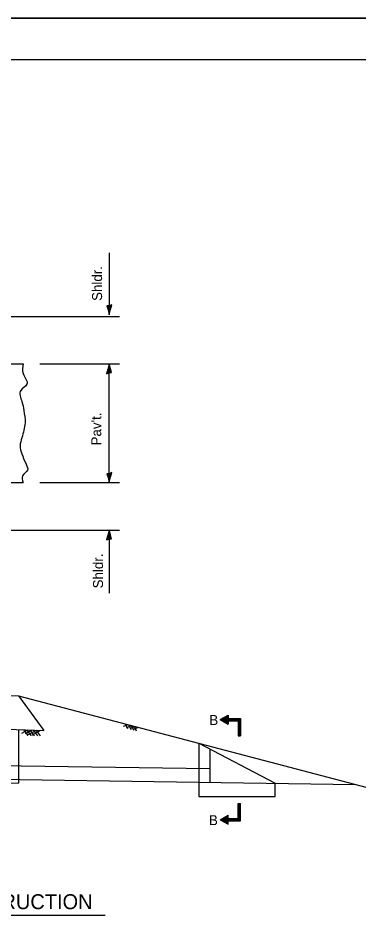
# Model space of a CAD drawing. Extents: x 600886 to 602246, y 1107 to 1547.
# Drawn here: x 601358.3 to 601440.4, y 1329.6 to 1547 of the extents above; entities that cross this region are included whole.
import ezdxf

# ---------------------------------------------------------------- set-up
doc = ezdxf.new("R2010")
doc.units = 0
for name, color, linetype in [('Design_EX_Roadway Dimensions', 7, 'Continuous'), ('Design_EX_Roadway Notes', 7, 'Continuous'), ('Drainage_PR_Pipe Culvert', 7, 'Continuous'), ('Level 48', 7, 'Continuous'), ('Sheets_50 Reference Boundary', 7, 'Continuous'), ('Sheets_General Details', 7, 'Continuous'), ('Sheets_Printer Plotting Border', 7, 'Continuous'), ('Topo_EOP', 7, 'Continuous'), ('Topo_Shoulder', 7, 'Continuous'), ('XSC_Exist Ground', 7, 'Continuous')]:
    doc.layers.add(name, color=color, linetype=linetype)

msp = doc.modelspace()

# ---------------------------------------------------------------- linework, layer by layer
at = {"layer": 'Design_EX_Roadway Dimensions'}
for p, q in [((601407.06, 1378.1), (601408.93, 1379.18)), ((601407.06, 1378.1), (601408.93, 1377.02)), ((601407.4, 1378.1), (601408.77, 1378.89)), ((601407.4, 1378.1), (601408.77, 1377.31)), ((601407.73, 1378.1), (601408.6, 1378.6)), ((601407.73, 1378.1), (601408.6, 1377.6)), ((601408.07, 1378.1), (601408.43, 1378.31)), ((601408.07, 1378.1), (601408.43, 1377.89)), ((601408.43, 1378.31), (601408.43, 1377.89)), ((601408.6, 1378.6), (601408.6, 1377.6)), ((601408.77, 1378.89), (601408.77, 1377.31)), ((601408.93, 1379.18), (601408.93, 1377.02)), ((601408.93, 1378.4), (601411.93, 1378.4)), ((601408.93, 1378.25), (601411.78, 1378.25)), ((601408.93, 1378.1), (601411.63, 1378.1)), ((601408.93, 1377.95), (601411.48, 1377.95)), ((601411.48, 1377.95), (601411.48, 1374.2)), ((601411.63, 1378.1), (601411.63, 1374.2)), ((601411.78, 1378.25), (601411.78, 1374.2)), ((601411.93, 1378.4), (601411.93, 1374.2)), ((601408.93, 1377.8), (601411.33, 1377.8)), ((601411.33, 1377.8), (601411.33, 1374.2)), ((601411.33, 1374.2), (601411.93, 1374.2)), ((601411.33, 1357.91), (601411.93, 1357.91)), ((601411.33, 1354.31), (601411.33, 1357.91)), ((601411.48, 1354.16), (601411.48, 1357.91)), ((601411.63, 1354.01), (601411.63, 1357.91)), ((601411.78, 1353.86), (601411.78, 1357.91)), ((601411.93, 1353.71), (601411.93, 1357.91)), ((601407.06, 1354.01), (601408.93, 1355.09)), ((601407.06, 1354.01), (601408.93, 1352.93)), ((601407.4, 1354.01), (601408.77, 1354.8)), ((601407.4, 1354.01), (601408.77, 1353.22)), ((601407.73, 1354.01), (601408.6, 1354.51)), ((601407.73, 1354.01), (601408.6, 1353.51)), ((601408.07, 1354.01), (601408.43, 1354.22)), ((601408.07, 1354.01), (601408.43, 1353.8)), ((601408.43, 1353.8), (601408.43, 1354.22)), ((601408.6, 1353.51), (601408.6, 1354.51)), ((601408.77, 1353.22), (601408.77, 1354.8)), ((601408.93, 1352.93), (601408.93, 1355.09)), ((601408.93, 1354.31), (601411.33, 1354.31)), ((601408.93, 1354.16), (601411.48, 1354.16)), ((601408.93, 1354.01), (601411.63, 1354.01)), ((601408.93, 1353.86), (601411.78, 1353.86)), ((601408.93, 1353.71), (601411.93, 1353.71))]:
    msp.add_line(p, q, dxfattribs=at)
at = {"layer": 'Design_EX_Roadway Notes'}
for p, q in [((601380.29, 1490.48), (601380.29, 1475.54)), ((601351.3, 1475.18), (601382.8, 1475.18)), ((601363.63, 1463.76), (601382.8, 1463.76)), ((601380.29, 1435.16), (601380.29, 1463.76)), ((601363.63, 1435.16), (601382.8, 1435.16)), ((601351.3, 1423.74), (601382.8, 1423.74)), ((601380.29, 1423.75), (601380.29, 1408.55))]:
    msp.add_line(p, q, dxfattribs=at)
for points in [[(601380.35, 1477.75), (601379.76, 1477.67), (601380.01, 1476.74), (601380.29, 1475.54), (601380.6, 1476.82), (601380.96, 1477.94), (601380.35, 1477.75), (601379.96, 1477.65), (601380.29, 1476.35), (601380.74, 1477.77), (601380.24, 1477.56), (601380.31, 1476.96), (601380.46, 1477.54)], [(601380.23, 1461.56), (601380.82, 1461.63), (601380.57, 1462.56), (601380.29, 1463.76), (601379.98, 1462.48), (601379.62, 1461.36), (601380.23, 1461.56), (601380.62, 1461.66), (601380.29, 1462.95), (601379.84, 1461.54), (601380.34, 1461.75), (601380.27, 1462.34), (601380.12, 1461.77)], [(601380.35, 1437.37), (601379.76, 1437.29), (601380.01, 1436.36), (601380.29, 1435.16), (601380.6, 1436.44), (601380.96, 1437.56), (601380.35, 1437.37), (601379.96, 1437.27), (601380.29, 1435.97), (601380.74, 1437.39), (601380.24, 1437.18), (601380.31, 1436.58), (601380.46, 1437.15)], [(601380.23, 1421.54), (601380.82, 1421.62), (601380.57, 1422.55), (601380.29, 1423.75), (601379.98, 1422.47), (601379.62, 1421.35), (601380.23, 1421.54), (601380.62, 1421.64), (601380.29, 1422.94), (601379.84, 1421.52), (601380.34, 1421.73), (601380.27, 1422.33), (601380.12, 1421.75)]]:
    msp.add_lwpolyline(points, dxfattribs=at)
msp.add_spline([(601359.58, 1463.76), (601359.58, 1461.4), (601360.48, 1458.85), (601358.98, 1457.35), (601359.28, 1454.65), (601359.73, 1452.55), (601360.03, 1449.55), (601359.73, 1447.76), (601359.28, 1445.96), (601358.83, 1444.01), (601359.28, 1442.06), (601360.18, 1439.81), (601360.63, 1438.16), (601359.43, 1436.81), (601359.58, 1435.16)], degree=3, dxfattribs=at)
at = {"layer": 'Drainage_PR_Pipe Culvert'}
for p, q in [((601358.49, 1375.57), (601358.49, 1362.83)), ((601401.87, 1372.42), (601401.87, 1359.61)), ((601401.87, 1372.42), (601420.24, 1362.8)), ((601404.55, 1371.02), (601404.55, 1363.02)), ((601320.18, 1367.58), (601404.55, 1366.33)), ((601320.18, 1364.27), (601439.6, 1362.5)), ((601320.18, 1363.39), (601358.49, 1362.83)), ((601420.24, 1359.61), (601420.24, 1362.79)), ((601401.87, 1359.61), (601420.24, 1359.61))]:
    msp.add_line(p, q, dxfattribs=at)
at = {"layer": 'Level 48'}
msp.add_lwpolyline([(600885.56, 1546.98), (601565.56, 1546.98), (601565.56, 1106.98), (600885.56, 1106.98)], close=True, dxfattribs=at)
at = {"layer": 'Sheets_50 Reference Boundary'}
msp.add_lwpolyline([(600925.56, 1536.97), (601555.56, 1536.97), (601555.56, 1136.98), (600925.56, 1136.98)], close=True, dxfattribs=at)
at = {"layer": 'Sheets_General Details'}
for p, q in [((601565.56, 1546.98), (600885.56, 1546.98)), ((601312.87, 1331.05), (601379.31, 1331.05))]:
    msp.add_line(p, q, dxfattribs=at)
msp.add_lwpolyline([(600925.56, 1536.98), (601555.56, 1536.98), (601555.56, 1116.98), (600925.56, 1116.98)], close=True, dxfattribs=at)
at = {"layer": 'Sheets_Printer Plotting Border'}
msp.add_lwpolyline([(600885.56, 1106.98), (601565.56, 1106.98), (601565.56, 1546.98), (600885.56, 1546.98)], close=True, dxfattribs=at)
at = {"layer": 'Topo_EOP'}
for p, q in [((601060.05, 1463.76), (601359.58, 1463.76)), ((601060.05, 1435.16), (601359.58, 1435.16)), ((601282.42, 1386.74), (601358.49, 1383.83))]:
    msp.add_line(p, q, dxfattribs=at)
at = {"layer": 'Topo_Shoulder'}
for p in [(601358.49, 1383.83), (601316.96, 1377.27)]:
    msp.add_line(p, (601364.55, 1375.45), dxfattribs=at)
at = {"layer": 'XSC_Exist Ground'}
for p, q in [((601358.49, 1383.83), (601447.26, 1360.49)), ((601384.82, 1376.85), (601383.68, 1376.43)), ((601384.24, 1377.05), (601384.69, 1375.97)), ((601385.54, 1376.53), (601384.4, 1376.1)), ((601385.05, 1376.79), (601385.5, 1375.71)), ((601386.45, 1376.4), (601385.31, 1375.97)), ((601385.67, 1376.62), (601386.12, 1375.55)), ((601387.26, 1376.17), (601386.12, 1375.75)), ((601386.32, 1376.49), (601386.77, 1375.42)), ((601360.64, 1375.54), (601359.2, 1374.77)), ((601359.73, 1375.57), (601360.67, 1374.31)), ((601361.58, 1375.5), (601360.04, 1374.67)), ((601362.67, 1375.47), (601360.46, 1374.28)), ((601360.5, 1375.57), (601361.45, 1374.31)), ((601361.27, 1375.5), (601362.22, 1374.24)), ((601363.73, 1375.47), (601361.55, 1374.3)), ((601362.04, 1375.5), (601362.99, 1374.24)), ((601362.71, 1375.5), (601363.66, 1374.24))]:
    msp.add_line(p, q, dxfattribs=at)

# ---------------------------------------------------------------- texts
at = {"layer": 'Design_EX_Roadway Dimensions'}
for p in [(601404.41, 1376.81), (601404.33, 1352.7)]:
    msp.add_text('B', height=2.4, dxfattribs=at).set_placement(p)
at = {"layer": 'Design_EX_Roadway Notes'}
for s, p in [('Shldr.', (601378.58, 1478.89)), ("Pav't.", (601378.39, 1444.1)), ('Shldr.', (601378.81, 1409.69))]:
    msp.add_text(s, height=2.4, rotation=90, dxfattribs=at).set_placement(p)
at = {"layer": 'Sheets_General Details'}
msp.add_text('EXISTING CONSTRUCTION', height=3.6, dxfattribs=at).set_placement((601313.7, 1332.48))

doc.saveas('drawing.dxf')
